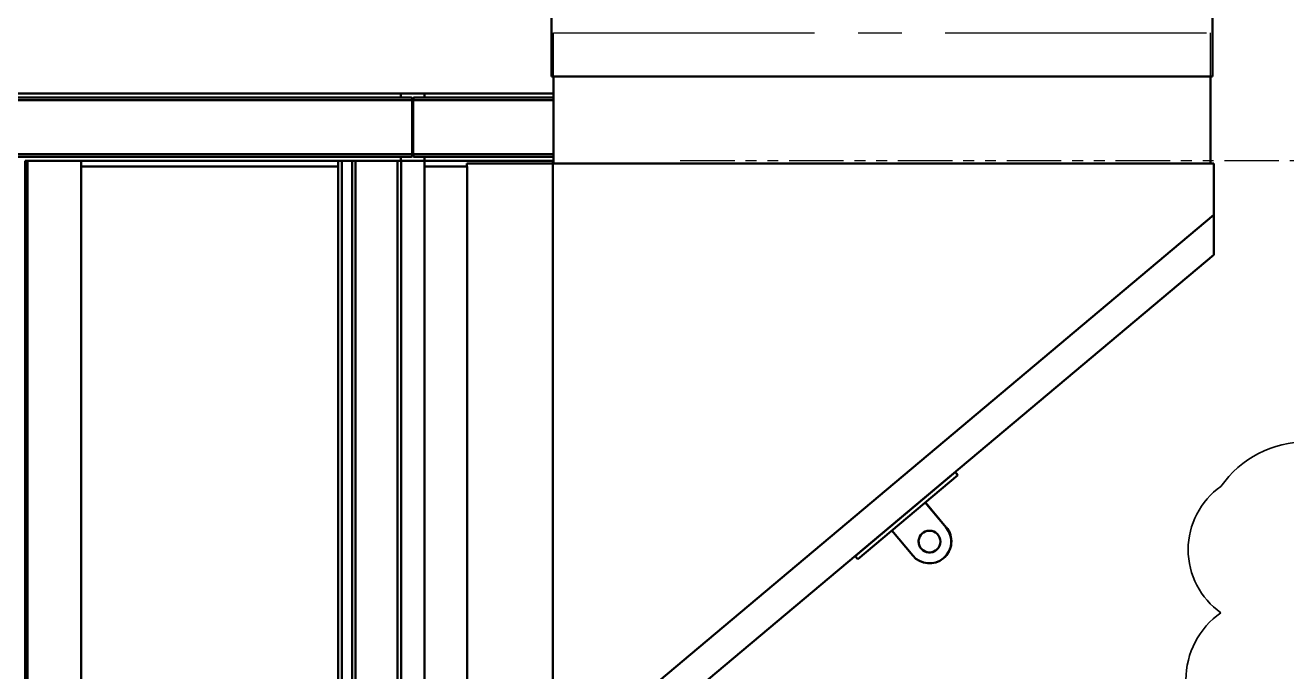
# Model space of a CAD drawing. Header units: inches. Extents: x 0 to 1408, y 0 to 1088.
# Drawn here: x 940.9 to 1056.8, y 775.1 to 834.5 of the extents above; entities that cross this region are included whole.
import ezdxf

# ---------------------------------------------------------------- set-up
doc = ezdxf.new("R2010")
doc.units = ezdxf.units.IN
doc.header["$LTSCALE"] = 32
doc.header["$MEASUREMENT"] = 0
for name, pattern in [('CENTER2', [1.125, 0.75, -0.125, 0.125, -0.125]), ('HIDDEN', [0.375, 0.25, -0.125]), ('PHANTOM2', [1.25, 0.625, -0.125, 0.125, -0.125, 0.125, -0.125])]:
    doc.linetypes.add(name, pattern=pattern)
for name, color, linetype, lineweight in [('AM_0', 7, 'Continuous', 50), ('AM_6', 140, 'Continuous', 35), ('Equipment-AM_3', 6, 'HIDDEN', 25), ('Layout-AM_11', 92, 'PHANTOM2', 25)]:
    doc.layers.add(name, color=color, linetype=linetype, lineweight=lineweight)

msp = doc.modelspace()

# ---------------------------------------------------------------- linework, layer by layer
at = {"layer": 'AM_0'}
for p, q in [((989.233802, 841.745712), (989.233802, 829.745712)), ((1049.983802, 829.745712), (1049.983802, 841.745712)), ((989.233802, 829.745712), (1019.608802, 829.745712)), ((989.421302, 829.745712), (989.421302, 821.745712)), ((1019.608802, 829.745712), (1049.983802, 829.745712)), ((1049.796302, 821.745712), (1049.796302, 829.745712)), ((975.412378, 828.195712), (940.005812, 828.195712)), ((975.412378, 827.830712), (940.005812, 827.830712)), ((975.412378, 828.195712), (975.412378, 827.830712)), ((977.569753, 828.195712), (975.412378, 828.195712)), ((975.412378, 827.830712), (976.354886, 827.830712)), ((976.627245, 827.830712), (977.569753, 827.830712)), ((977.569753, 827.830712), (977.569753, 828.195712)), ((989.421302, 828.195712), (977.569753, 828.195712)), ((989.421302, 827.830712), (977.569753, 827.830712)), ((976.444478, 827.580712), (940.005812, 827.580712)), ((976.444478, 827.580712), (976.444478, 822.610712)), ((976.537653, 822.610712), (976.537653, 827.580712)), ((989.421302, 827.580712), (976.537653, 827.580712)), ((976.444478, 822.610712), (940.005812, 822.610712)), ((975.412378, 822.360712), (940.005812, 822.360712)), ((940.886982, 678.495712), (940.886982, 821.995712)), ((941.096338, 821.995712), (940.886982, 821.995712)), ((941.096338, 678.495712), (941.096338, 821.995712)), ((946.027633, 821.995712), (941.096338, 821.995712)), ((946.027633, 821.995712), (968.980937, 821.995712)), ((946.027633, 750.245712), (946.027633, 821.995712)), ((975.412378, 821.995712), (968.980937, 821.995712)), ((969.635849, 691.754871), (969.635849, 821.995712)), ((969.976606, 821.995712), (969.635849, 821.995712)), ((969.976606, 691.824721), (969.976606, 821.995712)), ((970.919114, 691.870712), (970.919114, 821.995712)), ((971.242101, 691.870712), (971.242101, 821.995712)), ((975.083291, 689.748086), (975.083291, 821.995712)), ((975.424048, 821.995712), (975.083291, 821.995712)), ((975.412378, 822.360712), (975.412378, 821.995712)), ((976.354886, 822.360712), (975.412378, 822.360712)), ((975.424048, 689.243557), (975.424048, 821.995712)), ((977.581423, 821.995712), (975.424048, 821.995712)), ((989.421302, 822.610712), (976.537653, 822.610712)), ((977.569753, 822.360712), (976.627245, 822.360712)), ((977.569753, 821.995712), (977.569753, 822.360712)), ((989.421302, 822.360712), (977.569753, 822.360712)), ((977.581423, 765.245712), (977.581423, 821.995712)), ((977.581423, 821.995712), (989.358802, 821.995712)), ((989.421302, 821.995712), (989.358802, 821.995712)), ((989.358802, 821.995712), (989.358802, 821.745712)), ((946.027633, 821.495712), (969.635849, 821.495712)), ((977.581423, 821.495712), (981.485683, 821.495712)), ((981.463012, 821.745712), (981.463012, 821.495712)), ((981.463012, 821.745712), (989.358802, 821.745712)), ((981.485683, 765.245712), (981.485683, 821.495712)), ((989.358802, 766.05805), (989.358802, 821.745712)), ((989.358802, 821.745712), (1050.108802, 821.745712)), ((1050.108802, 817.033352), (1050.108802, 821.745712)), ((989.358802, 766.05805), (1050.108802, 817.033352)), ((1050.108802, 817.033352), (1050.108802, 813.364549)), ((1050.108802, 813.364549), (990.322135, 763.197579)), ((1026.33211, 793.413536), (1017.139537, 785.700051)), ((1026.573156, 793.126269), (1017.380582, 785.412784)), ((1026.573156, 793.126269), (1026.33211, 793.413536)), ((1026.575839, 793.128521), (1026.334794, 793.415788)), ((1026.5854, 793.136544), (1026.344355, 793.42381)), ((1026.588084, 793.138796), (1026.347039, 793.426062)), ((1026.575839, 793.128521), (1026.573156, 793.126269)), ((1026.5854, 793.136544), (1026.575839, 793.128521)), ((1026.588084, 793.138796), (1026.5854, 793.136544)), ((1023.577572, 790.612676), (1025.505934, 788.314542)), ((1023.577588, 790.61269), (1025.505951, 788.314556)), ((1023.591325, 790.624216), (1025.519688, 788.326083)), ((1023.591342, 790.62423), (1025.519704, 788.326097)), ((1025.505951, 788.314556), (1025.505934, 788.314542)), ((1025.519704, 788.326097), (1025.519688, 788.326083)), ((1022.441757, 785.743392), (1020.513394, 788.041525)), ((1017.380582, 785.412784), (1017.139537, 785.700051)), ((1025.259421, 785.496878), (1025.259437, 785.496892)), ((1025.273174, 785.508419), (1025.273191, 785.508433))]:
    msp.add_line(p, q, dxfattribs=at)
at = {"layer": 'AM_0', "flags": 128}
for points in [[(976.354886, 827.830712), (976.372364, 827.825909), (976.389171, 827.811682), (976.40466, 827.78858), (976.418237, 827.757489), (976.429379, 827.719605), (976.437658, 827.676383), (976.442756, 827.629485), (976.444478, 827.580712)], [(976.537653, 827.580712), (976.539375, 827.629485), (976.544473, 827.676383), (976.552752, 827.719605), (976.563894, 827.757489), (976.577471, 827.78858), (976.59296, 827.811682), (976.609767, 827.825909), (976.627245, 827.830712)], [(976.444478, 822.610712), (976.442756, 822.56194), (976.437658, 822.515041), (976.429379, 822.47182), (976.418237, 822.433936), (976.40466, 822.402845), (976.389171, 822.379742), (976.372364, 822.365516), (976.354886, 822.360712)], [(976.627245, 822.360712), (976.609767, 822.365516), (976.59296, 822.379742), (976.577471, 822.402845), (976.563894, 822.433936), (976.552752, 822.47182), (976.544473, 822.515041), (976.539375, 822.56194), (976.537653, 822.610712)]]:
    msp.add_lwpolyline(points, dxfattribs=at)
at = {"layer": 'AM_0'}
msp.add_circle((1023.973846, 787.028967), 1, dxfattribs=at)
for centre, radius, start, end in [((1023.973846, 787.028967), 2, 220, 40), ((1023.973862, 787.028981), 2, 310, 40), ((1023.987599, 787.040508), 2, 309.74315249, 40), ((1023.987616, 787.040522), 2, 1.7069522, 40), ((1023.973862, 787.028981), 1, 130, 310)]:
    msp.add_arc(centre, radius, start, end, dxfattribs=at)
at = {"layer": 'AM_6', "linetype": 'CENTER2'}
msp.add_lwpolyline([(1050.755469, 792.088574, 0.52056705), (1050.755469, 780.498864, 0.52056705), (1050.755469, 768.135511, 0.52056705), (1050.755469, 755.789858, 0.52056705), (1059.655365, 754.537772, 0.52056705), (1074.139145, 754.537772, 0.52056705), (1084.343924, 754.537772, 0.52056705), (1100.332876, 754.537772, 0.52056705), (1117.837988, 754.537772, 0.52056705), (1131.671195, 758.925336, 0.52056705), (1131.671195, 778.597872, 0.52056705), (1131.671195, 789.950758, 0.52056705), (1121.098967, 792.088574, 0.52056705), (1110.177613, 792.088574, 0.52056705), (1100.177003, 792.088574, 0.52056705), (1085.238193, 792.088574, 0.52056705), (1066.586195, 792.088574, 0.52056705)], format="xyb", close=True, dxfattribs=at)
at = {"layer": 'Equipment-AM_3', "linetype": 'CENTER2'}
for p, q in [((989.421302, 829.745712), (989.421302, 833.745712)), ((989.421302, 833.745712), (1049.800058, 833.745712)), ((1049.800058, 829.745712), (1049.800058, 833.745712))]:
    msp.add_line(p, q, dxfattribs=at)
at = {"layer": 'Layout-AM_11', "ltscale": 0.25}
msp.add_line((1116.079082, 821.995712), (1000.369383, 821.995712), dxfattribs=at)

doc.saveas('drawing.dxf')
